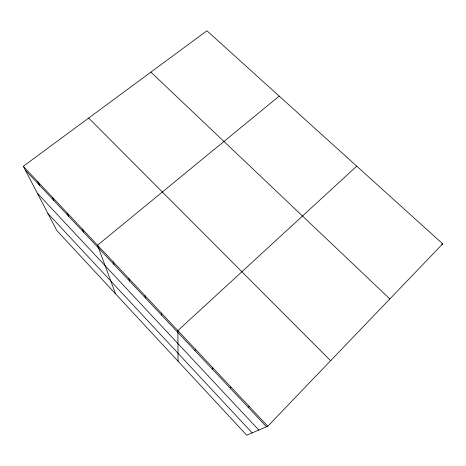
<?xml version="1.0" encoding="UTF-8"?>
<svg xmlns="http://www.w3.org/2000/svg" width="466" height="466" viewBox="0 0 466 466"><rect width="100%" height="100%" fill="white"/><g stroke="black" fill="none" stroke-linecap="round" stroke-linejoin="round"><path stroke-width="0.7" d="M195.009 350.7L195.237 349.081M212.426 369.235L212.91 367.866M230.14 388.085L230.891 386.978M267.793 426.209L442.7 243.835L206.898 30.773L23.3 166.292L56.77 230.484L246.706 435.227L267.793 426.209L23.3 166.292M356.735 166.158L177.866 330.61L178.053 361.226M441.733 244.644L442.7 243.835M279.204 96.107L97.545 245.221L115.556 293.854M248.162 407.261L249.182 406.422M150.885 72.119L389.856 298.939M88.645 118.061L330.604 360.719M25.304 170.137L266.5 426.763M37.344 193.221L258.805 430.054M47.916 213.504L252.17 432.891M37.694 181.594L39.528 185.27M52.314 197.135L53.969 200.636M67.156 212.915L68.63 216.236M82.232 228.94L83.519 232.074M113.098 261.758L113.984 264.496M128.901 278.557L129.583 281.085M144.961 295.63L145.427 297.943M161.283 312.977L161.521 315.068"/></g></svg>
